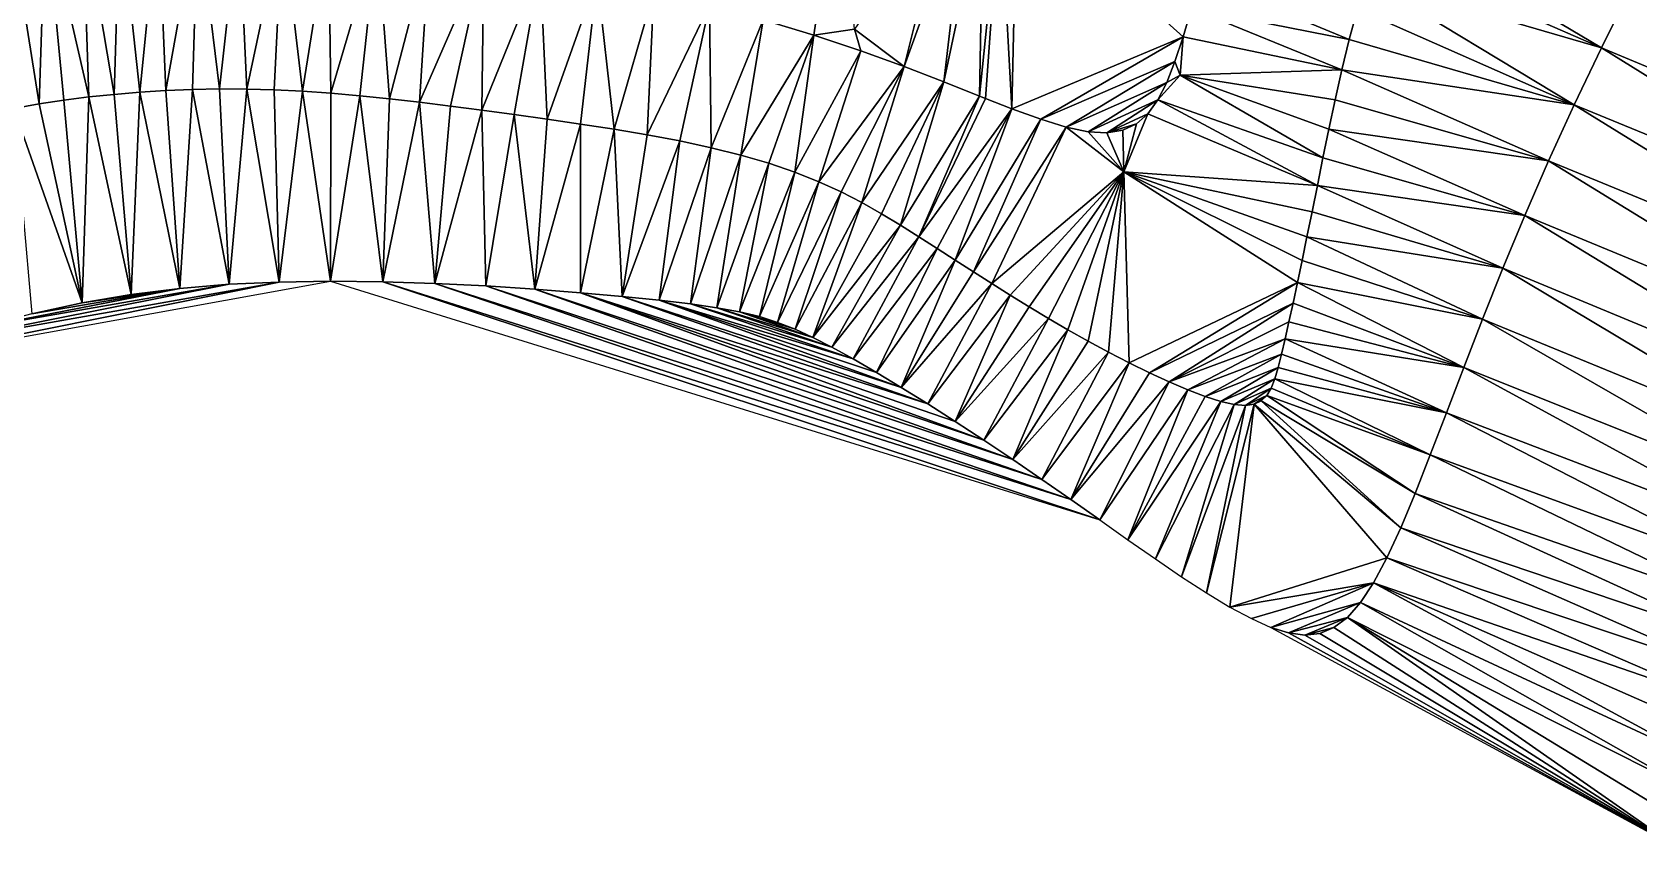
# Model space of a CAD drawing. Header units: metres. Extents: x 0 to 433, y 0 to 317.
# Drawn here: x 281.95 to 298.64, y 277.46 to 285.93 of the extents above; entities that cross this region are included whole.
import ezdxf

# ---------------------------------------------------------------- set-up
doc = ezdxf.new("R2010")
doc.units = ezdxf.units.M
doc.layers.add('TERRAIN_TIN', color=8, linetype='Continuous')

msp = doc.modelspace()

# ---------------------------------------------------------------- linework, layer by layer
at = {"layer": 'TERRAIN_TIN'}
for points in [[(290.332, 287.692, 16), (289.542, 286.058, 17), (290.069, 285.899, 17)], [(290.491, 285.962, 17), (290.332, 287.692, 16), (290.069, 285.899, 17)], [(291.454, 287.363, 16), (290.491, 285.962, 17), (291.007, 285.572, 17)], [(291.454, 287.363, 16), (291.007, 285.572, 17), (291.645, 287.337, 16)], [(291.007, 285.572, 17), (291.418, 285.413, 17), (291.645, 287.337, 16)], [(291.418, 285.413, 17), (291.828, 287.336, 16), (291.645, 287.337, 16)], [(291.791, 285.265, 17), (291.828, 287.336, 16), (291.418, 285.413, 17)], [(292.005, 287.367, 16), (291.828, 287.336, 16), (291.791, 285.265, 17)], [(291.852, 285.241, 17), (292.005, 287.367, 16), (291.791, 285.265, 17)], [(292.005, 287.367, 16), (291.852, 285.241, 17), (292.127, 285.134, 17)], [(292.176, 287.435, 16), (292.005, 287.367, 16), (292.127, 285.134, 17)], [(293.904, 285.883, 17), (292.176, 287.435, 16), (292.127, 285.134, 17)], [(292.176, 287.435, 16), (293.904, 285.883, 17), (293.991, 286.176, 17)], [(281.706, 287.198, 17), (282.025, 285.185, 18), (282.091, 287.221, 17)], [(282.025, 285.185, 18), (281.706, 287.198, 17), (281.762, 285.138, 18)], [(282.025, 285.185, 18), (282.282, 285.224, 18), (282.091, 287.221, 17)], [(282.541, 285.257, 18), (282.475, 287.23, 17), (282.091, 287.221, 17)], [(282.282, 285.224, 18), (282.541, 285.257, 18), (282.091, 287.221, 17)], [(282.475, 287.23, 17), (282.541, 285.257, 18), (282.804, 285.284, 18)], [(282.863, 287.226, 17), (282.475, 287.23, 17), (282.804, 285.284, 18)], [(282.863, 287.226, 17), (282.804, 285.284, 18), (283.071, 285.307, 18)], [(283.261, 287.21, 17), (282.863, 287.226, 17), (283.071, 285.307, 18)], [(283.342, 285.324, 18), (283.261, 287.21, 17), (283.071, 285.307, 18)], [(283.342, 285.324, 18), (283.672, 287.18, 17), (283.261, 287.21, 17)], [(283.342, 285.324, 18), (283.617, 285.335, 18), (283.672, 287.18, 17)], [(283.672, 287.18, 17), (283.617, 285.335, 18), (283.897, 285.34, 18)], [(284.1, 287.137, 17), (283.672, 287.18, 17), (283.897, 285.34, 18)], [(284.18, 285.339, 18), (284.1, 287.137, 17), (283.897, 285.34, 18)], [(284.1, 287.137, 17), (284.18, 285.339, 18), (284.551, 287.082, 17)], [(284.551, 287.082, 17), (284.18, 285.339, 18), (284.467, 285.331, 18)], [(284.758, 285.316, 18), (284.551, 287.082, 17), (284.467, 285.331, 18)], [(284.758, 285.316, 18), (285.028, 287.013, 17), (284.551, 287.082, 17)], [(284.758, 285.316, 18), (285.054, 285.295, 18), (285.028, 287.013, 17)], [(285.028, 287.013, 17), (285.054, 285.295, 18), (285.536, 286.932, 17)], [(296.027, 287.091, 18), (295.912, 286.789, 18), (298.248, 285.769, 19)], [(296.027, 287.091, 18), (298.248, 285.769, 19), (298.548, 286.37, 19)], [(285.054, 285.295, 18), (285.355, 285.269, 18), (285.536, 286.932, 17)], [(285.355, 285.269, 18), (285.662, 285.238, 18), (285.536, 286.932, 17)], [(285.662, 285.238, 18), (286.077, 286.839, 17), (285.536, 286.932, 17)], [(285.662, 285.238, 18), (285.975, 285.202, 18), (286.077, 286.839, 17)], [(286.077, 286.839, 17), (285.975, 285.202, 18), (286.644, 286.733, 17)], [(298.865, 286.975, 19), (298.548, 286.37, 19), (302.205, 284.792, 21)], [(286.644, 286.733, 17), (285.975, 285.202, 18), (286.295, 285.162, 18)], [(286.622, 285.119, 18), (286.644, 286.733, 17), (286.295, 285.162, 18)], [(286.644, 286.733, 17), (286.622, 285.119, 18), (287.228, 286.617, 17)], [(295.912, 286.789, 18), (295.808, 286.482, 18), (298.248, 285.769, 19)], [(286.622, 285.119, 18), (286.957, 285.074, 18), (287.228, 286.617, 17)], [(286.957, 285.074, 18), (287.3, 285.026, 18), (287.228, 286.617, 17)], [(287.3, 285.026, 18), (287.819, 286.49, 17), (287.228, 286.617, 17)], [(287.647, 284.976, 18), (287.819, 286.49, 17), (287.3, 285.026, 18)], [(287.819, 286.49, 17), (287.647, 284.976, 18), (287.995, 284.922, 18)], [(288.408, 286.354, 17), (287.819, 286.49, 17), (287.995, 284.922, 18)], [(295.629, 285.855, 18), (294.081, 286.499, 17), (293.991, 286.176, 17)], [(295.714, 286.169, 18), (294.081, 286.499, 17), (295.629, 285.855, 18)], [(288.34, 284.863, 18), (288.408, 286.354, 17), (287.995, 284.922, 18)], [(288.408, 286.354, 17), (288.34, 284.863, 18), (288.986, 286.21, 17)], [(295.808, 286.482, 18), (295.714, 286.169, 18), (297.965, 285.176, 19)], [(298.248, 285.769, 19), (295.808, 286.482, 18), (297.965, 285.176, 19)], [(298.548, 286.37, 19), (298.248, 285.769, 19), (301.914, 284.241, 21)], [(298.548, 286.37, 19), (301.914, 284.241, 21), (302.205, 284.792, 21)], [(288.986, 286.21, 17), (288.34, 284.863, 18), (288.677, 284.8, 18)], [(289.003, 284.73, 18), (288.986, 286.21, 17), (288.677, 284.8, 18)], [(289.003, 284.73, 18), (289.542, 286.058, 17), (288.986, 286.21, 17)], [(293.904, 285.883, 17), (295.552, 285.54, 18), (293.991, 286.176, 17)], [(295.552, 285.54, 18), (295.629, 285.855, 18), (293.991, 286.176, 17)], [(295.714, 286.169, 18), (295.629, 285.855, 18), (297.965, 285.176, 19)], [(289.313, 284.653, 18), (289.542, 286.058, 17), (289.003, 284.73, 18)], [(289.542, 286.058, 17), (289.313, 284.653, 18), (290.069, 285.899, 17)], [(290.069, 285.899, 17), (289.313, 284.653, 18), (289.604, 284.569, 18)], [(289.873, 284.477, 18), (290.069, 285.899, 17), (289.604, 284.569, 18)], [(290.069, 285.899, 17), (289.873, 284.477, 18), (290.557, 285.736, 17)], [(290.491, 285.962, 17), (290.069, 285.899, 17), (290.557, 285.736, 17)], [(291.007, 285.572, 17), (290.491, 285.962, 17), (290.557, 285.736, 17)], [(292.427, 285.025, 17), (293.904, 285.883, 17), (292.127, 285.134, 17)], [(292.427, 285.025, 17), (293.82, 285.626, 17), (293.904, 285.883, 17)], [(293.82, 285.626, 17), (293.873, 285.482, 17), (293.904, 285.883, 17)], [(293.904, 285.883, 17), (293.873, 285.482, 17), (295.552, 285.54, 18)], [(295.629, 285.855, 18), (295.552, 285.54, 18), (297.965, 285.176, 19)], [(289.873, 284.477, 18), (290.121, 284.377, 18), (290.557, 285.736, 17)], [(290.121, 284.377, 18), (291.007, 285.572, 17), (290.557, 285.736, 17)], [(301.616, 283.675, 21), (298.248, 285.769, 19), (297.965, 285.176, 19)], [(298.248, 285.769, 19), (301.616, 283.675, 21), (301.914, 284.241, 21)], [(291.007, 285.572, 17), (290.121, 284.377, 18), (290.352, 284.271, 18)], [(290.568, 284.16, 18), (291.007, 285.572, 17), (290.352, 284.271, 18)], [(291.007, 285.572, 17), (290.568, 284.16, 18), (291.418, 285.413, 17)], [(293.82, 285.626, 17), (292.427, 285.025, 17), (292.691, 284.943, 17)], [(293.734, 285.407, 17), (293.82, 285.626, 17), (292.691, 284.943, 17)], [(293.734, 285.407, 17), (293.873, 285.482, 17), (293.82, 285.626, 17)], [(293.873, 285.482, 17), (295.482, 285.229, 18), (295.552, 285.54, 18)], [(295.552, 285.54, 18), (295.482, 285.229, 18), (297.7, 284.594, 19)], [(295.552, 285.54, 18), (297.7, 284.594, 19), (297.965, 285.176, 19)], [(283.487, 283.269, 19), (283.342, 285.324, 18), (283.071, 285.307, 18)], [(283.617, 285.335, 18), (283.342, 285.324, 18), (283.487, 283.269, 19)], [(283.617, 285.335, 18), (283.487, 283.269, 19), (283.997, 283.311, 19)], [(283.897, 285.34, 18), (283.617, 285.335, 18), (283.997, 283.311, 19)], [(284.18, 285.339, 18), (283.897, 285.34, 18), (283.997, 283.311, 19)], [(284.517, 283.334, 19), (284.18, 285.339, 18), (283.997, 283.311, 19)], [(284.18, 285.339, 18), (284.517, 283.334, 19), (284.467, 285.331, 18)], [(284.517, 283.334, 19), (284.758, 285.316, 18), (284.467, 285.331, 18)], [(290.568, 284.16, 18), (290.773, 284.044, 18), (291.418, 285.413, 17)], [(290.773, 284.044, 18), (290.97, 283.926, 18), (291.418, 285.413, 17)], [(290.97, 283.926, 18), (291.791, 285.265, 17), (291.418, 285.413, 17)], [(293.734, 285.407, 17), (292.691, 284.943, 17), (292.919, 284.895, 17)], [(293.642, 285.226, 17), (293.734, 285.407, 17), (292.919, 284.895, 17)], [(293.642, 285.226, 17), (295.356, 284.625, 18), (293.873, 285.482, 17)], [(293.734, 285.407, 17), (293.642, 285.226, 17), (293.873, 285.482, 17)], [(293.873, 285.482, 17), (295.417, 284.923, 18), (295.482, 285.229, 18)], [(293.873, 285.482, 17), (295.356, 284.625, 18), (295.417, 284.923, 18)], [(282.025, 285.185, 18), (281.762, 285.138, 18), (282.47, 283.119, 19)], [(282.282, 285.224, 18), (282.025, 285.185, 18), (282.47, 283.119, 19)], [(282.541, 285.257, 18), (282.282, 285.224, 18), (282.47, 283.119, 19)], [(282.981, 283.206, 19), (282.541, 285.257, 18), (282.47, 283.119, 19)], [(282.804, 285.284, 18), (282.541, 285.257, 18), (282.981, 283.206, 19)], [(282.804, 285.284, 18), (282.981, 283.206, 19), (283.071, 285.307, 18)], [(282.981, 283.206, 19), (283.487, 283.269, 19), (283.071, 285.307, 18)], [(284.758, 285.316, 18), (284.517, 283.334, 19), (285.052, 283.342, 19)], [(285.054, 285.295, 18), (284.758, 285.316, 18), (285.052, 283.342, 19)], [(285.355, 285.269, 18), (285.054, 285.295, 18), (285.052, 283.342, 19)], [(285.355, 285.269, 18), (285.052, 283.342, 19), (285.595, 283.336, 19)], [(285.662, 285.238, 18), (285.355, 285.269, 18), (285.595, 283.336, 19)], [(285.975, 285.202, 18), (285.662, 285.238, 18), (285.595, 283.336, 19)], [(286.135, 283.319, 19), (285.975, 285.202, 18), (285.595, 283.336, 19)], [(285.975, 285.202, 18), (286.135, 283.319, 19), (286.295, 285.162, 18)], [(286.135, 283.319, 19), (286.622, 285.119, 18), (286.295, 285.162, 18)], [(290.97, 283.926, 18), (291.16, 283.805, 18), (291.791, 285.265, 17)], [(291.16, 283.805, 18), (291.852, 285.241, 17), (291.791, 285.265, 17)], [(291.852, 285.241, 17), (291.16, 283.805, 18), (292.127, 285.134, 17)], [(293.642, 285.226, 17), (292.919, 284.895, 17), (293.114, 284.884, 17)], [(293.538, 285.083, 17), (293.642, 285.226, 17), (293.114, 284.884, 17)], [(293.642, 285.226, 17), (293.538, 285.083, 17), (295.299, 284.338, 18)], [(295.356, 284.625, 18), (293.642, 285.226, 17), (295.299, 284.338, 18)], [(295.482, 285.229, 18), (295.417, 284.923, 18), (297.7, 284.594, 19)], [(297.7, 284.594, 19), (301.319, 283.106, 21), (297.965, 285.176, 19)], [(301.319, 283.106, 21), (301.616, 283.675, 21), (297.965, 285.176, 19)], [(281.762, 285.138, 18), (281.948, 283.006, 19), (282.47, 283.119, 19)], [(286.664, 283.294, 19), (286.622, 285.119, 18), (286.135, 283.319, 19)], [(286.957, 285.074, 18), (286.622, 285.119, 18), (286.664, 283.294, 19)], [(286.957, 285.074, 18), (286.664, 283.294, 19), (287.171, 283.261, 19)], [(287.3, 285.026, 18), (286.957, 285.074, 18), (287.171, 283.261, 19)], [(287.647, 284.976, 18), (287.3, 285.026, 18), (287.171, 283.261, 19)], [(291.16, 283.805, 18), (291.349, 283.683, 18), (292.127, 285.134, 17)], [(291.349, 283.683, 18), (291.537, 283.561, 18), (292.127, 285.134, 17)], [(291.537, 283.561, 18), (292.427, 285.025, 17), (292.127, 285.134, 17)], [(291.726, 283.439, 18), (292.427, 285.025, 17), (291.537, 283.561, 18)], [(292.427, 285.025, 17), (291.726, 283.439, 18), (292.691, 284.943, 17)], [(293.419, 284.978, 17), (293.538, 285.083, 17), (293.114, 284.884, 17)], [(295.299, 284.338, 18), (293.538, 285.083, 17), (293.288, 284.481, 17)], [(293.538, 285.083, 17), (293.419, 284.978, 17), (293.288, 284.481, 17)], [(287.646, 283.224, 19), (287.647, 284.976, 18), (287.171, 283.261, 19)], [(287.647, 284.976, 18), (287.646, 283.224, 19), (287.995, 284.922, 18)], [(287.646, 283.224, 19), (288.08, 283.185, 19), (287.995, 284.922, 18)], [(288.08, 283.185, 19), (288.34, 284.863, 18), (287.995, 284.922, 18)], [(288.34, 284.863, 18), (288.08, 283.185, 19), (288.677, 284.8, 18)], [(292.691, 284.943, 17), (291.726, 283.439, 18), (291.917, 283.318, 18)], [(292.691, 284.943, 17), (291.917, 283.318, 18), (293.288, 284.481, 17)], [(292.919, 284.895, 17), (292.691, 284.943, 17), (293.288, 284.481, 17)], [(293.114, 284.884, 17), (292.919, 284.895, 17), (293.288, 284.481, 17)], [(293.279, 284.912, 17), (293.419, 284.978, 17), (293.114, 284.884, 17)], [(293.279, 284.912, 17), (293.114, 284.884, 17), (293.288, 284.481, 17)], [(293.419, 284.978, 17), (293.279, 284.912, 17), (293.288, 284.481, 17)], [(295.417, 284.923, 18), (295.356, 284.625, 18), (297.453, 284.026, 19)], [(295.417, 284.923, 18), (297.453, 284.026, 19), (297.7, 284.594, 19)], [(288.677, 284.8, 18), (288.08, 283.185, 19), (288.463, 283.145, 19)], [(289.003, 284.73, 18), (288.677, 284.8, 18), (288.463, 283.145, 19)], [(288.788, 283.107, 19), (289.003, 284.73, 18), (288.463, 283.145, 19)], [(288.788, 283.107, 19), (289.313, 284.653, 18), (289.003, 284.73, 18)], [(289.064, 283.067, 19), (289.313, 284.653, 18), (288.788, 283.107, 19)], [(289.313, 284.653, 18), (289.064, 283.067, 19), (289.604, 284.569, 18)], [(289.064, 283.067, 19), (289.299, 283.024, 19), (289.604, 284.569, 18)], [(289.299, 283.024, 19), (289.873, 284.477, 18), (289.604, 284.569, 18)], [(295.356, 284.625, 18), (295.299, 284.338, 18), (297.453, 284.026, 19)], [(297.453, 284.026, 19), (301.032, 282.547, 21), (297.7, 284.594, 19)], [(301.032, 282.547, 21), (301.319, 283.106, 21), (297.7, 284.594, 19)], [(289.506, 282.975, 19), (289.873, 284.477, 18), (289.299, 283.024, 19)], [(289.506, 282.975, 19), (290.121, 284.377, 18), (289.873, 284.477, 18)], [(290.121, 284.377, 18), (289.506, 282.975, 19), (289.694, 282.916, 19)], [(290.121, 284.377, 18), (289.694, 282.916, 19), (290.352, 284.271, 18)], [(291.917, 283.318, 18), (292.11, 283.197, 18), (293.288, 284.481, 17)], [(292.11, 283.197, 18), (292.306, 283.077, 18), (293.288, 284.481, 17)], [(292.306, 283.077, 18), (292.506, 282.957, 18), (293.288, 284.481, 17)], [(292.506, 282.957, 18), (292.709, 282.839, 18), (293.288, 284.481, 17)], [(292.709, 282.839, 18), (292.917, 282.722, 18), (293.288, 284.481, 17)], [(292.917, 282.722, 18), (293.13, 282.607, 18), (293.288, 284.481, 17)], [(293.13, 282.607, 18), (293.344, 282.496, 18), (293.288, 284.481, 17)], [(293.288, 284.481, 17), (293.344, 282.496, 18), (295.092, 283.329, 18)], [(295.19, 283.804, 18), (295.243, 284.064, 18), (293.288, 284.481, 17)], [(295.243, 284.064, 18), (295.299, 284.338, 18), (293.288, 284.481, 17)], [(295.14, 283.558, 18), (293.288, 284.481, 17), (295.092, 283.329, 18)], [(295.14, 283.558, 18), (295.19, 283.804, 18), (293.288, 284.481, 17)], [(295.299, 284.338, 18), (295.243, 284.064, 18), (297.224, 283.477, 19)], [(297.453, 284.026, 19), (295.299, 284.338, 18), (297.224, 283.477, 19)], [(289.694, 282.916, 19), (289.875, 282.846, 19), (290.352, 284.271, 18)], [(289.875, 282.846, 19), (290.568, 284.16, 18), (290.352, 284.271, 18)], [(290.568, 284.16, 18), (289.875, 282.846, 19), (290.059, 282.76, 19)], [(290.773, 284.044, 18), (290.568, 284.16, 18), (290.059, 282.76, 19)], [(290.97, 283.926, 18), (290.773, 284.044, 18), (290.059, 282.76, 19)], [(295.243, 284.064, 18), (295.19, 283.804, 18), (297.224, 283.477, 19)], [(300.764, 282.011, 21), (297.453, 284.026, 19), (297.224, 283.477, 19)], [(301.032, 282.547, 21), (297.453, 284.026, 19), (300.764, 282.011, 21)], [(290.257, 282.658, 19), (290.97, 283.926, 18), (290.059, 282.76, 19)], [(290.257, 282.658, 19), (291.16, 283.805, 18), (290.97, 283.926, 18)], [(290.257, 282.658, 19), (290.477, 282.536, 19), (291.16, 283.805, 18)], [(290.477, 282.536, 19), (291.349, 283.683, 18), (291.16, 283.805, 18)], [(291.349, 283.683, 18), (290.477, 282.536, 19), (290.719, 282.396, 19)], [(291.537, 283.561, 18), (291.349, 283.683, 18), (290.719, 282.396, 19)], [(295.19, 283.804, 18), (295.14, 283.558, 18), (297.013, 282.949, 19)], [(295.19, 283.804, 18), (297.013, 282.949, 19), (297.224, 283.477, 19)], [(291.537, 283.561, 18), (290.719, 282.396, 19), (290.978, 282.239, 19)], [(291.726, 283.439, 18), (291.537, 283.561, 18), (290.978, 282.239, 19)], [(297.013, 282.949, 19), (295.14, 283.558, 18), (295.092, 283.329, 18)], [(285.052, 283.342, 19), (284.517, 283.334, 19), (280.246, 282.473, 19)], [(284.517, 283.334, 19), (280.843, 282.685, 19), (280.246, 282.473, 19)], [(280.843, 282.685, 19), (284.517, 283.334, 19), (283.997, 283.311, 19)], [(285.052, 283.342, 19), (293.039, 280.863, 19), (285.595, 283.336, 19)], [(292.74, 281.074, 19), (286.135, 283.319, 19), (285.595, 283.336, 19)], [(293.039, 280.863, 19), (292.74, 281.074, 19), (285.595, 283.336, 19)], [(292.438, 281.285, 19), (286.664, 283.294, 19), (286.135, 283.319, 19)], [(292.74, 281.074, 19), (292.438, 281.285, 19), (286.135, 283.319, 19)], [(291.917, 283.318, 18), (291.726, 283.439, 18), (290.978, 282.239, 19)], [(291.917, 283.318, 18), (290.978, 282.239, 19), (291.253, 282.069, 19)], [(292.11, 283.197, 18), (291.917, 283.318, 18), (291.253, 282.069, 19)], [(293.344, 282.496, 18), (293.556, 282.392, 18), (295.092, 283.329, 18)], [(293.556, 282.392, 18), (295.046, 283.116, 18), (295.092, 283.329, 18)], [(295.046, 283.116, 18), (296.819, 282.447, 19), (295.092, 283.329, 18)], [(296.819, 282.447, 19), (297.013, 282.949, 19), (295.092, 283.329, 18)], [(297.013, 282.949, 19), (300.524, 281.509, 21), (297.224, 283.477, 19)], [(300.524, 281.509, 21), (300.764, 282.011, 21), (297.224, 283.477, 19)], [(281.409, 282.862, 19), (280.843, 282.685, 19), (283.997, 283.311, 19)], [(283.487, 283.269, 19), (281.409, 282.862, 19), (283.997, 283.311, 19)], [(283.487, 283.269, 19), (281.948, 283.006, 19), (281.409, 282.862, 19)], [(281.948, 283.006, 19), (283.487, 283.269, 19), (282.47, 283.119, 19)], [(283.487, 283.269, 19), (282.981, 283.206, 19), (282.47, 283.119, 19)], [(286.664, 283.294, 19), (292.135, 281.492, 19), (287.171, 283.261, 19)], [(292.438, 281.285, 19), (292.135, 281.492, 19), (286.664, 283.294, 19)], [(291.834, 281.693, 19), (287.646, 283.224, 19), (287.171, 283.261, 19)], [(292.135, 281.492, 19), (291.834, 281.693, 19), (287.171, 283.261, 19)], [(291.253, 282.069, 19), (288.08, 283.185, 19), (287.646, 283.224, 19)], [(291.539, 281.886, 19), (291.253, 282.069, 19), (287.646, 283.224, 19)], [(291.834, 281.693, 19), (291.539, 281.886, 19), (287.646, 283.224, 19)], [(288.08, 283.185, 19), (290.978, 282.239, 19), (288.463, 283.145, 19)], [(291.253, 282.069, 19), (290.978, 282.239, 19), (288.08, 283.185, 19)], [(291.539, 281.886, 19), (292.11, 283.197, 18), (291.253, 282.069, 19)], [(292.306, 283.077, 18), (292.11, 283.197, 18), (291.539, 281.886, 19)], [(290.978, 282.239, 19), (290.719, 282.396, 19), (288.463, 283.145, 19)], [(290.477, 282.536, 19), (288.788, 283.107, 19), (288.463, 283.145, 19)], [(290.719, 282.396, 19), (290.477, 282.536, 19), (288.463, 283.145, 19)], [(290.257, 282.658, 19), (289.064, 283.067, 19), (288.788, 283.107, 19)], [(290.477, 282.536, 19), (290.257, 282.658, 19), (288.788, 283.107, 19)], [(289.299, 283.024, 19), (289.064, 283.067, 19), (290.059, 282.76, 19)], [(289.064, 283.067, 19), (290.257, 282.658, 19), (290.059, 282.76, 19)], [(289.875, 282.846, 19), (289.299, 283.024, 19), (290.059, 282.76, 19)], [(289.875, 282.846, 19), (289.506, 282.975, 19), (289.299, 283.024, 19)], [(292.306, 283.077, 18), (291.539, 281.886, 19), (292.506, 282.957, 18)], [(293.761, 282.297, 18), (295.046, 283.116, 18), (293.556, 282.392, 18)], [(293.761, 282.297, 18), (295.003, 282.921, 18), (295.046, 283.116, 18)], [(295.046, 283.116, 18), (295.003, 282.921, 18), (296.819, 282.447, 19)], [(289.506, 282.975, 19), (289.875, 282.846, 19), (289.694, 282.916, 19)], [(291.539, 281.886, 19), (291.834, 281.693, 19), (292.506, 282.957, 18)], [(291.834, 281.693, 19), (292.709, 282.839, 18), (292.506, 282.957, 18)], [(292.709, 282.839, 18), (291.834, 281.693, 19), (292.135, 281.492, 19)], [(292.917, 282.722, 18), (292.709, 282.839, 18), (292.135, 281.492, 19)], [(295.003, 282.921, 18), (293.761, 282.297, 18), (294.963, 282.743, 18)], [(296.819, 282.447, 19), (295.003, 282.921, 18), (294.963, 282.743, 18)], [(297.013, 282.949, 19), (296.819, 282.447, 19), (300.317, 281.053, 21)], [(300.524, 281.509, 21), (297.013, 282.949, 19), (300.317, 281.053, 21)], [(293.13, 282.607, 18), (292.917, 282.722, 18), (292.135, 281.492, 19)], [(294.963, 282.743, 18), (293.761, 282.297, 18), (293.955, 282.214, 18)], [(294.927, 282.585, 18), (294.963, 282.743, 18), (293.955, 282.214, 18)], [(294.927, 282.585, 18), (296.638, 281.975, 19), (294.963, 282.743, 18)], [(296.638, 281.975, 19), (296.819, 282.447, 19), (294.963, 282.743, 18)], [(292.438, 281.285, 19), (293.13, 282.607, 18), (292.135, 281.492, 19)], [(293.344, 282.496, 18), (293.13, 282.607, 18), (292.438, 281.285, 19)], [(292.74, 281.074, 19), (293.344, 282.496, 18), (292.438, 281.285, 19)], [(293.344, 282.496, 18), (292.74, 281.074, 19), (293.556, 282.392, 18)], [(294.135, 282.145, 18), (294.927, 282.585, 18), (293.955, 282.214, 18)], [(294.893, 282.447, 18), (294.927, 282.585, 18), (294.135, 282.145, 18)], [(294.927, 282.585, 18), (294.893, 282.447, 18), (296.638, 281.975, 19)], [(292.74, 281.074, 19), (293.761, 282.297, 18), (293.556, 282.392, 18)], [(294.297, 282.094, 18), (294.893, 282.447, 18), (294.135, 282.145, 18)], [(294.297, 282.094, 18), (294.858, 282.329, 18), (294.893, 282.447, 18)], [(294.436, 282.062, 18), (294.858, 282.329, 18), (294.297, 282.094, 18)], [(294.858, 282.329, 18), (294.436, 282.062, 18), (294.82, 282.231, 18)], [(296.471, 281.538, 19), (294.858, 282.329, 18), (294.82, 282.231, 18)], [(294.893, 282.447, 18), (294.858, 282.329, 18), (296.638, 281.975, 19)], [(294.858, 282.329, 18), (296.471, 281.538, 19), (296.638, 281.975, 19)], [(296.819, 282.447, 19), (296.638, 281.975, 19), (300.141, 280.637, 21)], [(296.819, 282.447, 19), (300.141, 280.637, 21), (300.317, 281.053, 21)], [(293.761, 282.297, 18), (292.74, 281.074, 19), (293.039, 280.863, 19)], [(293.761, 282.297, 18), (293.039, 280.863, 19), (293.955, 282.214, 18)], [(293.039, 280.863, 19), (293.332, 280.656, 19), (293.955, 282.214, 18)], [(293.332, 280.656, 19), (294.135, 282.145, 18), (293.955, 282.214, 18)], [(294.436, 282.062, 18), (294.551, 282.053, 18), (294.82, 282.231, 18)], [(294.551, 282.053, 18), (294.773, 282.155, 18), (294.82, 282.231, 18)], [(294.643, 282.065, 18), (294.773, 282.155, 18), (294.551, 282.053, 18)], [(294.716, 282.099, 18), (294.773, 282.155, 18), (294.643, 282.065, 18)], [(294.773, 282.155, 18), (294.716, 282.099, 18), (296.313, 281.138, 19)], [(294.773, 282.155, 18), (296.471, 281.538, 19), (294.82, 282.231, 18)], [(296.471, 281.538, 19), (294.773, 282.155, 18), (296.313, 281.138, 19)], [(294.297, 282.094, 18), (294.135, 282.145, 18), (293.332, 280.656, 19)], [(293.616, 280.458, 19), (294.297, 282.094, 18), (293.332, 280.656, 19)], [(294.436, 282.062, 18), (294.297, 282.094, 18), (293.616, 280.458, 19)], [(294.436, 282.062, 18), (293.616, 280.458, 19), (293.888, 280.273, 19)], [(294.551, 282.053, 18), (294.436, 282.062, 18), (293.888, 280.273, 19)], [(294.147, 280.105, 19), (294.551, 282.053, 18), (293.888, 280.273, 19)], [(294.39, 279.959, 19), (294.643, 282.065, 18), (294.147, 280.105, 19)], [(294.643, 282.065, 18), (294.551, 282.053, 18), (294.147, 280.105, 19)], [(296.021, 280.47, 19), (294.643, 282.065, 18), (294.39, 279.959, 19)], [(294.716, 282.099, 18), (294.643, 282.065, 18), (296.164, 280.781, 19)], [(294.643, 282.065, 18), (296.021, 280.47, 19), (296.164, 280.781, 19)], [(296.313, 281.138, 19), (294.716, 282.099, 18), (296.164, 280.781, 19)], [(296.638, 281.975, 19), (296.471, 281.538, 19), (299.99, 280.256, 21)], [(296.638, 281.975, 19), (299.99, 280.256, 21), (300.141, 280.637, 21)], [(296.471, 281.538, 19), (296.313, 281.138, 19), (299.861, 279.903, 21)], [(299.99, 280.256, 21), (296.471, 281.538, 19), (299.861, 279.903, 21)], [(299.746, 279.571, 21), (296.313, 281.138, 19), (296.164, 280.781, 19)], [(296.313, 281.138, 19), (299.746, 279.571, 21), (299.861, 279.903, 21)], [(296.164, 280.781, 19), (296.021, 280.47, 19), (299.643, 279.255, 21)], [(299.746, 279.571, 21), (296.164, 280.781, 19), (299.643, 279.255, 21)], [(295.883, 280.211, 19), (296.021, 280.47, 19), (294.39, 279.959, 19)], [(296.021, 280.47, 19), (295.883, 280.211, 19), (299.544, 278.947, 21)], [(296.021, 280.47, 19), (299.544, 278.947, 21), (299.643, 279.255, 21)], [(295.883, 280.211, 19), (294.39, 279.959, 19), (294.614, 279.838, 19)], [(295.883, 280.211, 19), (294.614, 279.838, 19), (294.816, 279.747, 19)], [(295.748, 280.005, 19), (295.883, 280.211, 19), (294.816, 279.747, 19)], [(295.883, 280.211, 19), (295.748, 280.005, 19), (299.343, 278.333, 21)], [(299.544, 278.947, 21), (295.883, 280.211, 19), (299.446, 278.642, 21)], [(295.883, 280.211, 19), (299.343, 278.333, 21), (299.446, 278.642, 21)], [(295, 279.689, 19), (295.748, 280.005, 19), (294.816, 279.747, 19)], [(295, 279.689, 19), (295.611, 279.85, 19), (295.748, 280.005, 19)], [(295.748, 280.005, 19), (295.611, 279.85, 19), (299.238, 278.021, 21)], [(299.343, 278.333, 21), (295.748, 280.005, 19), (299.238, 278.021, 21)], [(295, 279.689, 19), (295.169, 279.667, 19), (295.611, 279.85, 19)], [(295.169, 279.667, 19), (295.471, 279.745, 19), (295.611, 279.85, 19)], [(295.611, 279.85, 19), (295.471, 279.745, 19), (299.043, 277.457, 21)], [(295.611, 279.85, 19), (299.13, 277.708, 21), (299.238, 278.021, 21)], [(299.13, 277.708, 21), (295.611, 279.85, 19), (299.043, 277.457, 21)], [(295, 279.689, 19), (294.816, 279.747, 19), (299.043, 277.457, 21)], [(295.169, 279.667, 19), (295, 279.689, 19), (299.043, 277.457, 21)], [(295.471, 279.745, 19), (295.169, 279.667, 19), (295.325, 279.685, 19)], [(295.325, 279.685, 19), (295.169, 279.667, 19), (299.043, 277.457, 21)], [(295.471, 279.745, 19), (295.325, 279.685, 19), (299.043, 277.457, 21)]]:
    msp.add_3dface(points, dxfattribs=at)

doc.saveas('drawing.dxf')
